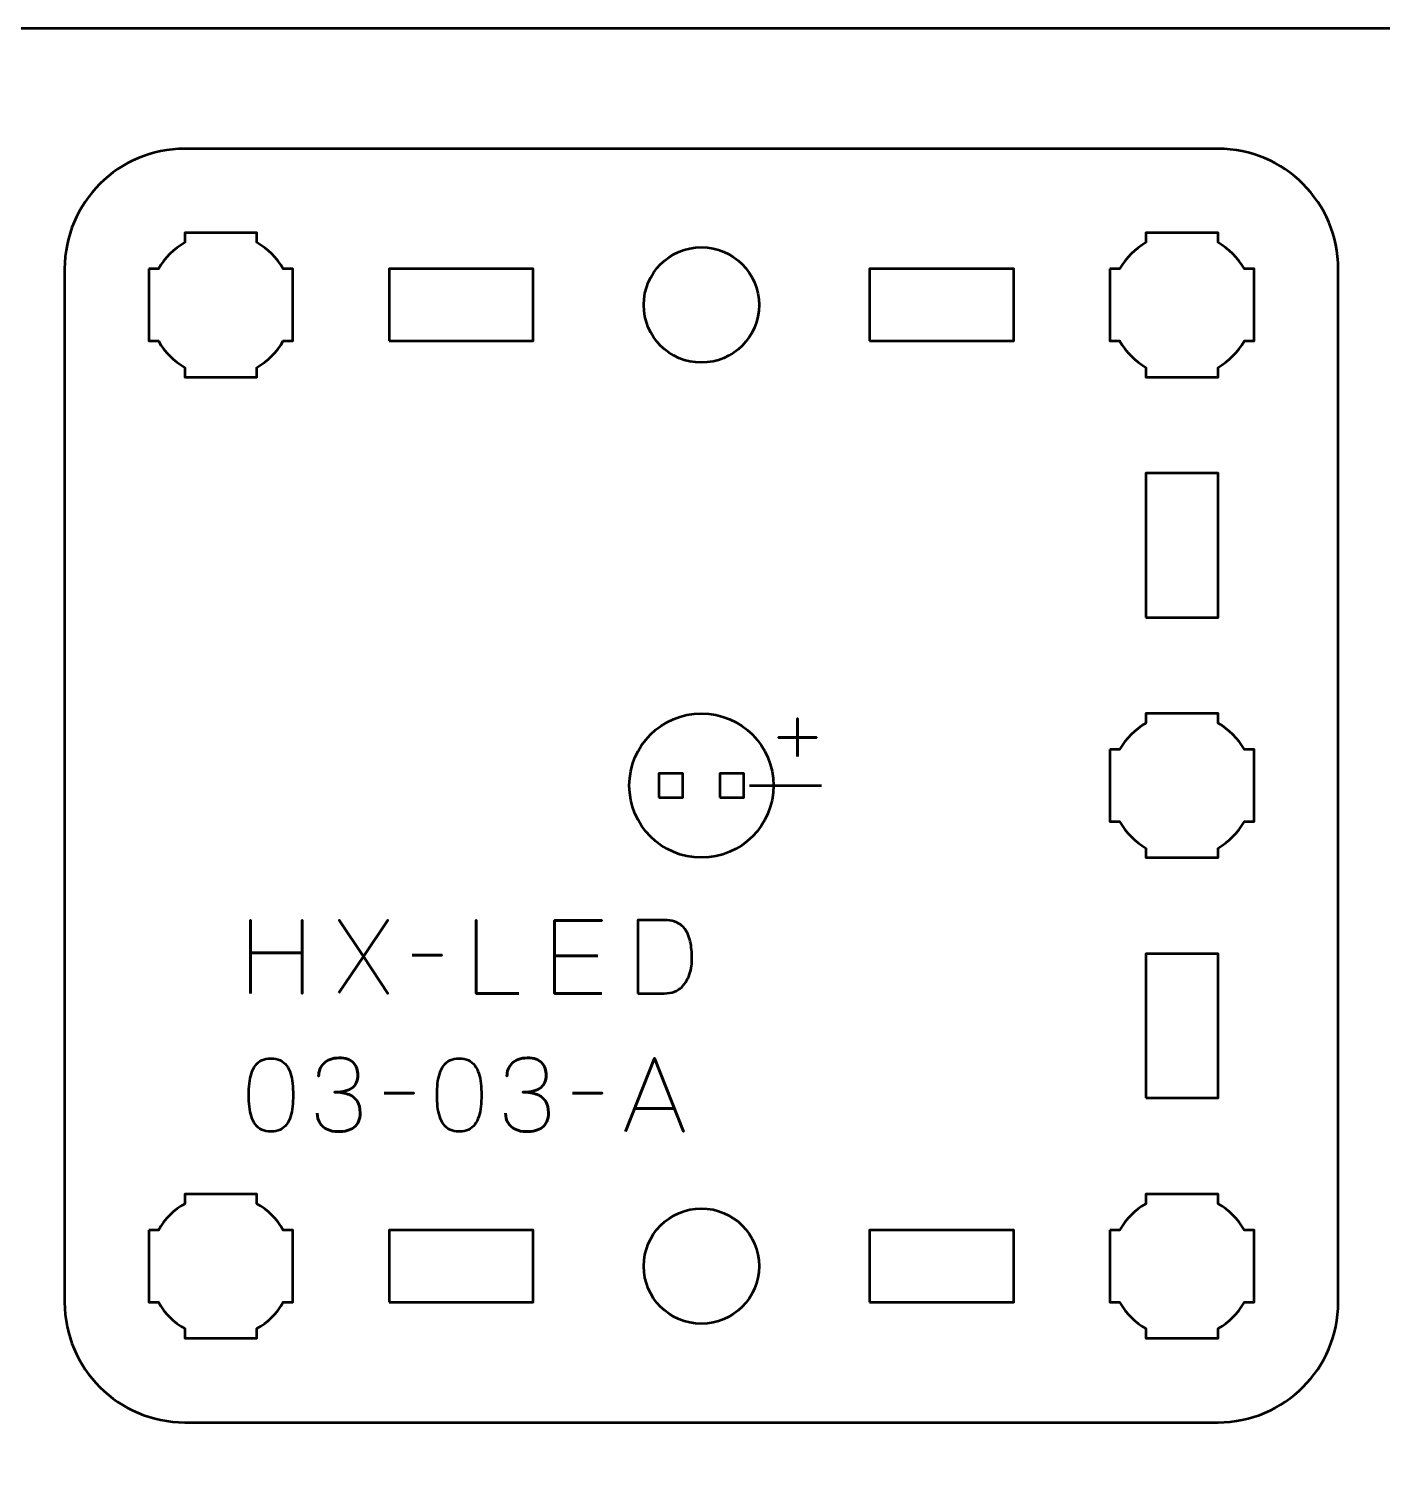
# Model space of a CAD drawing. Header units: centimetres. Extents: x -21 to 0, y -29.7 to 0.
# Drawn here: x -11.6 to -5.97, y -5.95 to 0 of the extents above; entities that cross this region are included whole.
import ezdxf

# ---------------------------------------------------------------- set-up
doc = ezdxf.new("R2010")
doc.units = ezdxf.units.CM
doc.header["$MEASUREMENT"] = 0
doc.layers.add('Layer 1', color=7, linetype='Continuous')

msp = doc.modelspace()

# ---------------------------------------------------------------- linework, layer by layer
at = {"layer": 'Layer 1', "lineweight": 53}
for points in [[(-10.1, -1.3), (-9.5, -1.3), (-9.5, -1), (-10.1, -1), (-10.1, -1.3)], [(-8.1, -1.3), (-7.5, -1.3), (-7.5, -1), (-8.1, -1), (-8.1, -1.3)], [(-6.95, -2.45), (-6.65, -2.45), (-6.65, -1.85), (-6.95, -1.85), (-6.95, -2.45)], [(-8.977, -3.2), (-8.877, -3.2), (-8.877, -3.1), (-8.977, -3.1), (-8.977, -3.2)], [(-8.723, -3.2), (-8.623, -3.2), (-8.623, -3.1), (-8.723, -3.1), (-8.723, -3.2)], [(-6.95, -4.45), (-6.65, -4.45), (-6.65, -3.85), (-6.95, -3.85), (-6.95, -4.45)], [(-10.1, -5.3), (-9.5, -5.3), (-9.5, -5), (-10.1, -5), (-10.1, -5.3)], [(-8.1, -5.3), (-7.5, -5.3), (-7.5, -5), (-8.1, -5), (-8.1, -5.3)]]:
    msp.add_lwpolyline(points, close=True, dxfattribs=at)
for centre in [(-8.8, -1.15), (-8.8, -5.15)]:
    msp.add_ellipse(centre, major_axis=(0, 0.24), ratio=1, dxfattribs=at)
at = {"layer": 'Layer 1', "color": 5, "lineweight": 53}
msp.add_ellipse((-8.8, -3.15), major_axis=(0, 0.3), ratio=1, dxfattribs=at)
at = {"layer": 'Layer 1', "color": 1, "lineweight": 53}
msp.add_open_spline([(-21.00003, -29.19995), (-21.00003, -29.19995), (-21.00003, -5.29992), (-21.00003, -5.29992), (-21.00003, -5.29992), (-21.00003, -5.21709), (-20.93286, -5.14992), (-20.85003, -5.14992), (-20.85003, -5.14992), (-20.7672, -5.14992), (-20.70003, -5.08275), (-20.70003, -4.99992), (-20.70003, -4.99992), (-20.70003, -4.91709), (-20.7672, -4.84992), (-20.85003, -4.84992), (-20.85003, -4.84992), (-20.93286, -4.84992), (-21.00003, -4.78275), (-21.00003, -4.69992), (-21.00003, -4.69992), (-21.00003, -4.61709), (-20.93286, -4.54992), (-20.85003, -4.54992), (-20.85003, -4.54992), (-20.7672, -4.54992), (-20.70003, -4.48275), (-20.70003, -4.39992), (-20.70003, -4.39992), (-20.70003, -4.31709), (-20.7672, -4.24992), (-20.85003, -4.24992), (-20.85003, -4.24992), (-20.93286, -4.24992), (-21.00003, -4.18275), (-21.00003, -4.09992), (-21.00003, -4.09992), (-21.00003, -4.01709), (-20.93286, -3.94992), (-20.85003, -3.94992), (-20.85003, -3.94992), (-20.7672, -3.94992), (-20.70003, -3.88275), (-20.70003, -3.79992), (-20.70003, -3.79992), (-20.70003, -3.71709), (-20.7672, -3.64992), (-20.85003, -3.64992), (-20.85003, -3.64992), (-20.93286, -3.64992), (-21.00003, -3.58275), (-21.00003, -3.49992), (-21.00003, -3.49992), (-21.00003, -3.41709), (-20.93286, -3.34992), (-20.85003, -3.34992), (-20.85003, -3.34992), (-20.7672, -3.34992), (-20.70003, -3.28275), (-20.70003, -3.19992), (-20.70003, -3.19992), (-20.70003, -3.11709), (-20.7672, -3.04992), (-20.85003, -3.04992), (-20.85003, -3.04992), (-20.93286, -3.04992), (-21.00003, -2.98275), (-21.00003, -2.89992), (-21.00003, -2.89992), (-21.00003, -2.81709), (-20.93286, -2.74992), (-20.85003, -2.74992), (-20.85003, -2.74992), (-20.7672, -2.74992), (-20.70003, -2.68275), (-20.70003, -2.59992), (-20.70003, -2.59992), (-20.70003, -2.51709), (-20.7672, -2.44992), (-20.85003, -2.44992), (-20.85003, -2.44992), (-20.93286, -2.44992), (-21.00003, -2.38275), (-21.00003, -2.29992), (-21.00003, -2.29992), (-21.00003, -2.21709), (-20.93286, -2.14992), (-20.85003, -2.14992), (-20.85003, -2.14992), (-20.7672, -2.14992), (-20.70003, -2.08275), (-20.70003, -1.99992), (-20.70003, -1.99992), (-20.70003, -1.91709), (-20.7672, -1.84992), (-20.85003, -1.84992), (-20.85003, -1.84992), (-20.93286, -1.84992), (-21.00003, -1.78275), (-21.00003, -1.69992), (-21.00003, -1.69992), (-21.00003, -1.61709), (-20.93286, -1.54992), (-20.85003, -1.54992), (-20.85003, -1.54992), (-20.7672, -1.54992), (-20.70003, -1.48275), (-20.70003, -1.39992), (-20.70003, -1.39992), (-20.70003, -1.31709), (-20.7672, -1.24992), (-20.85003, -1.24992), (-20.85003, -1.24992), (-20.93286, -1.24992), (-21.00003, -1.18275), (-21.00003, -1.09992), (-21.00003, -1.09992), (-21.00003, -1.09992), (-21.00003, -0.49992), (-21.00003, -0.49992), (-21.00003, -0.49992), (-21.00003, -0.22295), (-20.77694, 0.00004), (-20.49994, 0.00004), (-20.49994, 0.00004), (-20.49994, 0.00004), (-0.50008, 0.00004), (-0.50008, 0.00004), (-0.50008, 0.00004), (-0.22294, 0.00004), (0.00002, -0.22295), (0.00002, -0.49992), (0.00002, -0.49992), (0.00002, -0.49992), (0.00002, -29.19995), (0.00002, -29.19995), (0.00002, -29.19995), (0.00002, -29.47695), (-0.22294, -29.70004), (-0.50008, -29.70004), (-0.50008, -29.70004), (-0.50008, -29.70004), (-20.49994, -29.70004), (-20.49994, -29.70004), (-20.49994, -29.70004), (-20.77694, -29.70004), (-21.00003, -29.47695), (-21.00003, -29.19995)], degree=3, knots=[0, 0, 0, 0, 0.027027, 0.027027, 0.027027, 0.027027, 0.0540541, 0.0540541, 0.0540541, 0.0540541, 0.0810811, 0.0810811, 0.0810811, 0.0810811, 0.1081081, 0.1081081, 0.1081081, 0.1081081, 0.1351351, 0.1351351, 0.1351351, 0.1351351, 0.1621622, 0.1621622, 0.1621622, 0.1621622, 0.1891892, 0.1891892, 0.1891892, 0.1891892, 0.2162162, 0.2162162, 0.2162162, 0.2162162, 0.2432432, 0.2432432, 0.2432432, 0.2432432, 0.2702703, 0.2702703, 0.2702703, 0.2702703, 0.2972973, 0.2972973, 0.2972973, 0.2972973, 0.3243243, 0.3243243, 0.3243243, 0.3243243, 0.3513514, 0.3513514, 0.3513514, 0.3513514, 0.3783784, 0.3783784, 0.3783784, 0.3783784, 0.4054054, 0.4054054, 0.4054054, 0.4054054, 0.4324324, 0.4324324, 0.4324324, 0.4324324, 0.4594595, 0.4594595, 0.4594595, 0.4594595, 0.4864865, 0.4864865, 0.4864865, 0.4864865, 0.5135135, 0.5135135, 0.5135135, 0.5135135, 0.5405405, 0.5405405, 0.5405405, 0.5405405, 0.5675676, 0.5675676, 0.5675676, 0.5675676, 0.5945946, 0.5945946, 0.5945946, 0.5945946, 0.6216216, 0.6216216, 0.6216216, 0.6216216, 0.6486486, 0.6486486, 0.6486486, 0.6486486, 0.6756757, 0.6756757, 0.6756757, 0.6756757, 0.7027027, 0.7027027, 0.7027027, 0.7027027, 0.7297297, 0.7297297, 0.7297297, 0.7297297, 0.7567568, 0.7567568, 0.7567568, 0.7567568, 0.7837838, 0.7837838, 0.7837838, 0.7837838, 0.8108108, 0.8108108, 0.8108108, 0.8108108, 0.8378378, 0.8378378, 0.8378378, 0.8378378, 0.8648649, 0.8648649, 0.8648649, 0.8648649, 0.8918919, 0.8918919, 0.8918919, 0.8918919, 0.9189189, 0.9189189, 0.9189189, 0.9189189, 0.9459459, 0.9459459, 0.9459459, 0.9459459, 0.972973, 0.972973, 0.972973, 0.972973, 1, 1, 1, 1], dxfattribs=at)
at = {"layer": 'Layer 1', "color": 3, "lineweight": 53}
msp.add_open_spline([(-11.45, -5.3), (-11.45, -5.3), (-11.45, -1), (-11.45, -1), (-11.45, -1), (-11.45, -0.72391), (-11.22609, -0.5), (-10.95, -0.5), (-10.95, -0.5), (-10.95, -0.5), (-6.65, -0.5), (-6.65, -0.5), (-6.65, -0.5), (-6.37391, -0.5), (-6.15, -0.72391), (-6.15, -1), (-6.15, -1), (-6.15, -1), (-6.15, -5.3), (-6.15, -5.3), (-6.15, -5.3), (-6.15, -5.57609), (-6.37391, -5.8), (-6.65, -5.8), (-6.65, -5.8), (-6.65, -5.8), (-10.95, -5.8), (-10.95, -5.8), (-10.95, -5.8), (-11.22609, -5.8), (-11.45, -5.57609), (-11.45, -5.3)], degree=3, knots=[0, 0, 0, 0, 0.125, 0.125, 0.125, 0.125, 0.25, 0.25, 0.25, 0.25, 0.375, 0.375, 0.375, 0.375, 0.5, 0.5, 0.5, 0.5, 0.625, 0.625, 0.625, 0.625, 0.75, 0.75, 0.75, 0.75, 0.875, 0.875, 0.875, 0.875, 1, 1, 1, 1], dxfattribs=at)
at = {"layer": 'Layer 1', "lineweight": 53}
for points in [[(-11.1, -1), (-11.1, -1), (-11.05985, -1), (-11.05985, -1), (-11.05985, -1), (-11.0335, -0.95447), (-10.99553, -0.9165), (-10.95, -0.89015), (-10.95, -0.89015), (-10.95, -0.89015), (-10.95, -0.85), (-10.95, -0.85), (-10.95, -0.85), (-10.95, -0.85), (-10.8, -0.85), (-10.8, -0.85), (-10.8, -0.85), (-10.8, -0.85), (-10.65, -0.85), (-10.65, -0.85), (-10.65, -0.85), (-10.65, -0.85), (-10.65, -0.89015), (-10.65, -0.89015), (-10.65, -0.89015), (-10.60447, -0.9165), (-10.5665, -0.95447), (-10.54015, -1), (-10.54015, -1), (-10.54015, -1), (-10.5, -1), (-10.5, -1), (-10.5, -1), (-10.5, -1), (-10.5, -1.15), (-10.5, -1.15), (-10.5, -1.15), (-10.5, -1.15), (-10.5, -1.3), (-10.5, -1.3), (-10.5, -1.3), (-10.5, -1.3), (-10.54015, -1.3), (-10.54015, -1.3), (-10.54015, -1.3), (-10.5665, -1.34553), (-10.60447, -1.3835), (-10.65, -1.40985), (-10.65, -1.40985), (-10.65, -1.40985), (-10.65, -1.45), (-10.65, -1.45), (-10.65, -1.45), (-10.65, -1.45), (-10.8, -1.45), (-10.8, -1.45), (-10.8, -1.45), (-10.8, -1.45), (-10.95, -1.45), (-10.95, -1.45), (-10.95, -1.45), (-10.95, -1.45), (-10.95, -1.40985), (-10.95, -1.40985), (-10.95, -1.40985), (-10.99553, -1.3835), (-11.0335, -1.34553), (-11.05985, -1.3), (-11.05985, -1.3), (-11.05985, -1.3), (-11.1, -1.3), (-11.1, -1.3), (-11.1, -1.3), (-11.1, -1.3), (-11.1, -1.15), (-11.1, -1.15), (-11.1, -1.15), (-11.1, -1.15), (-11.1, -1), (-11.1, -1)], [(-7.1, -1), (-7.1, -1), (-7.05985, -1), (-7.05985, -1), (-7.05985, -1), (-7.0335, -0.95447), (-6.99553, -0.9165), (-6.95, -0.89015), (-6.95, -0.89015), (-6.95, -0.89015), (-6.95, -0.85), (-6.95, -0.85), (-6.95, -0.85), (-6.95, -0.85), (-6.8, -0.85), (-6.8, -0.85), (-6.8, -0.85), (-6.8, -0.85), (-6.65, -0.85), (-6.65, -0.85), (-6.65, -0.85), (-6.65, -0.85), (-6.65, -0.89015), (-6.65, -0.89015), (-6.65, -0.89015), (-6.60447, -0.9165), (-6.5665, -0.95447), (-6.54015, -1), (-6.54015, -1), (-6.54015, -1), (-6.5, -1), (-6.5, -1), (-6.5, -1), (-6.5, -1), (-6.5, -1.15), (-6.5, -1.15), (-6.5, -1.15), (-6.5, -1.15), (-6.5, -1.3), (-6.5, -1.3), (-6.5, -1.3), (-6.5, -1.3), (-6.54015, -1.3), (-6.54015, -1.3), (-6.54015, -1.3), (-6.5665, -1.34553), (-6.60447, -1.3835), (-6.65, -1.40985), (-6.65, -1.40985), (-6.65, -1.40985), (-6.65, -1.45), (-6.65, -1.45), (-6.65, -1.45), (-6.65, -1.45), (-6.8, -1.45), (-6.8, -1.45), (-6.8, -1.45), (-6.8, -1.45), (-6.95, -1.45), (-6.95, -1.45), (-6.95, -1.45), (-6.95, -1.45), (-6.95, -1.40985), (-6.95, -1.40985), (-6.95, -1.40985), (-6.99553, -1.3835), (-7.0335, -1.34553), (-7.05985, -1.3), (-7.05985, -1.3), (-7.05985, -1.3), (-7.1, -1.3), (-7.1, -1.3), (-7.1, -1.3), (-7.1, -1.3), (-7.1, -1.15), (-7.1, -1.15), (-7.1, -1.15), (-7.1, -1.15), (-7.1, -1), (-7.1, -1)], [(-7.1, -3), (-7.1, -3), (-7.05985, -3), (-7.05985, -3), (-7.05985, -3), (-7.0335, -2.95447), (-6.99553, -2.9165), (-6.95, -2.89015), (-6.95, -2.89015), (-6.95, -2.89015), (-6.95, -2.85), (-6.95, -2.85), (-6.95, -2.85), (-6.95, -2.85), (-6.8, -2.85), (-6.8, -2.85), (-6.8, -2.85), (-6.8, -2.85), (-6.65, -2.85), (-6.65, -2.85), (-6.65, -2.85), (-6.65, -2.85), (-6.65, -2.89015), (-6.65, -2.89015), (-6.65, -2.89015), (-6.60447, -2.9165), (-6.5665, -2.95447), (-6.54015, -3), (-6.54015, -3), (-6.54015, -3), (-6.5, -3), (-6.5, -3), (-6.5, -3), (-6.5, -3), (-6.5, -3.15), (-6.5, -3.15), (-6.5, -3.15), (-6.5, -3.15), (-6.5, -3.3), (-6.5, -3.3), (-6.5, -3.3), (-6.5, -3.3), (-6.54015, -3.3), (-6.54015, -3.3), (-6.54015, -3.3), (-6.5665, -3.34553), (-6.60447, -3.3835), (-6.65, -3.40985), (-6.65, -3.40985), (-6.65, -3.40985), (-6.65, -3.45), (-6.65, -3.45), (-6.65, -3.45), (-6.65, -3.45), (-6.8, -3.45), (-6.8, -3.45), (-6.8, -3.45), (-6.8, -3.45), (-6.95, -3.45), (-6.95, -3.45), (-6.95, -3.45), (-6.95, -3.45), (-6.95, -3.40985), (-6.95, -3.40985), (-6.95, -3.40985), (-6.99553, -3.3835), (-7.0335, -3.34553), (-7.05985, -3.3), (-7.05985, -3.3), (-7.05985, -3.3), (-7.1, -3.3), (-7.1, -3.3), (-7.1, -3.3), (-7.1, -3.3), (-7.1, -3.15), (-7.1, -3.15), (-7.1, -3.15), (-7.1, -3.15), (-7.1, -3), (-7.1, -3)], [(-11.1, -5), (-11.1, -5), (-11.05985, -5), (-11.05985, -5), (-11.05985, -5), (-11.0335, -4.95447), (-10.99553, -4.9165), (-10.95, -4.89015), (-10.95, -4.89015), (-10.95, -4.89015), (-10.95, -4.85), (-10.95, -4.85), (-10.95, -4.85), (-10.95, -4.85), (-10.8, -4.85), (-10.8, -4.85), (-10.8, -4.85), (-10.8, -4.85), (-10.65, -4.85), (-10.65, -4.85), (-10.65, -4.85), (-10.65, -4.85), (-10.65, -4.89015), (-10.65, -4.89015), (-10.65, -4.89015), (-10.60447, -4.9165), (-10.5665, -4.95447), (-10.54015, -5), (-10.54015, -5), (-10.54015, -5), (-10.5, -5), (-10.5, -5), (-10.5, -5), (-10.5, -5), (-10.5, -5.15), (-10.5, -5.15), (-10.5, -5.15), (-10.5, -5.15), (-10.5, -5.3), (-10.5, -5.3), (-10.5, -5.3), (-10.5, -5.3), (-10.54015, -5.3), (-10.54015, -5.3), (-10.54015, -5.3), (-10.5665, -5.34553), (-10.60447, -5.3835), (-10.65, -5.40985), (-10.65, -5.40985), (-10.65, -5.40985), (-10.65, -5.45), (-10.65, -5.45), (-10.65, -5.45), (-10.65, -5.45), (-10.8, -5.45), (-10.8, -5.45), (-10.8, -5.45), (-10.8, -5.45), (-10.95, -5.45), (-10.95, -5.45), (-10.95, -5.45), (-10.95, -5.45), (-10.95, -5.40985), (-10.95, -5.40985), (-10.95, -5.40985), (-10.99553, -5.3835), (-11.0335, -5.34553), (-11.05985, -5.3), (-11.05985, -5.3), (-11.05985, -5.3), (-11.1, -5.3), (-11.1, -5.3), (-11.1, -5.3), (-11.1, -5.3), (-11.1, -5.15), (-11.1, -5.15), (-11.1, -5.15), (-11.1, -5.15), (-11.1, -5), (-11.1, -5)], [(-7.1, -5), (-7.1, -5), (-7.05985, -5), (-7.05985, -5), (-7.05985, -5), (-7.0335, -4.95447), (-6.99553, -4.9165), (-6.95, -4.89015), (-6.95, -4.89015), (-6.95, -4.89015), (-6.95, -4.85), (-6.95, -4.85), (-6.95, -4.85), (-6.95, -4.85), (-6.8, -4.85), (-6.8, -4.85), (-6.8, -4.85), (-6.8, -4.85), (-6.65, -4.85), (-6.65, -4.85), (-6.65, -4.85), (-6.65, -4.85), (-6.65, -4.89015), (-6.65, -4.89015), (-6.65, -4.89015), (-6.60447, -4.9165), (-6.5665, -4.95447), (-6.54015, -5), (-6.54015, -5), (-6.54015, -5), (-6.5, -5), (-6.5, -5), (-6.5, -5), (-6.5, -5), (-6.5, -5.15), (-6.5, -5.15), (-6.5, -5.15), (-6.5, -5.15), (-6.5, -5.3), (-6.5, -5.3), (-6.5, -5.3), (-6.5, -5.3), (-6.54015, -5.3), (-6.54015, -5.3), (-6.54015, -5.3), (-6.5665, -5.34553), (-6.60447, -5.3835), (-6.65, -5.40985), (-6.65, -5.40985), (-6.65, -5.40985), (-6.65, -5.45), (-6.65, -5.45), (-6.65, -5.45), (-6.65, -5.45), (-6.8, -5.45), (-6.8, -5.45), (-6.8, -5.45), (-6.8, -5.45), (-6.95, -5.45), (-6.95, -5.45), (-6.95, -5.45), (-6.95, -5.45), (-6.95, -5.40985), (-6.95, -5.40985), (-6.95, -5.40985), (-6.99553, -5.3835), (-7.0335, -5.34553), (-7.05985, -5.3), (-7.05985, -5.3), (-7.05985, -5.3), (-7.1, -5.3), (-7.1, -5.3), (-7.1, -5.3), (-7.1, -5.3), (-7.1, -5.15), (-7.1, -5.15), (-7.1, -5.15), (-7.1, -5.15), (-7.1, -5), (-7.1, -5)]]:
    msp.add_open_spline(points, degree=3, knots=[0, 0, 0, 0, 0.05, 0.05, 0.05, 0.05, 0.1, 0.1, 0.1, 0.1, 0.15, 0.15, 0.15, 0.15, 0.2, 0.2, 0.2, 0.2, 0.25, 0.25, 0.25, 0.25, 0.3, 0.3, 0.3, 0.3, 0.35, 0.35, 0.35, 0.35, 0.4, 0.4, 0.4, 0.4, 0.45, 0.45, 0.45, 0.45, 0.5, 0.5, 0.5, 0.5, 0.55, 0.55, 0.55, 0.55, 0.6, 0.6, 0.6, 0.6, 0.65, 0.65, 0.65, 0.65, 0.7, 0.7, 0.7, 0.7, 0.75, 0.75, 0.75, 0.75, 0.8, 0.8, 0.8, 0.8, 0.85, 0.85, 0.85, 0.85, 0.9, 0.9, 0.9, 0.9, 0.95, 0.95, 0.95, 0.95, 1, 1, 1, 1], dxfattribs=at)
at = {"layer": 'Layer 1', "color": 5, "lineweight": 53}
for points, knots in [([(-8.4, -3.02959), (-8.4, -3.02959), (-8.4, -2.95), (-8.4, -2.95), (-8.4, -2.95), (-8.4, -2.95), (-8.47916, -2.95), (-8.47916, -2.95), (-8.47916, -2.95), (-8.47916, -2.95), (-8.4, -2.95), (-8.4, -2.95), (-8.4, -2.95), (-8.4, -2.95), (-8.4, -2.87042), (-8.4, -2.87042), (-8.4, -2.87042), (-8.4, -2.87042), (-8.4, -2.95), (-8.4, -2.95), (-8.4, -2.95), (-8.4, -2.95), (-8.32083, -2.95), (-8.32083, -2.95), (-8.32083, -2.95), (-8.32083, -2.95), (-8.4, -2.95), (-8.4, -2.95), (-8.4, -2.95), (-8.4, -2.95), (-8.4, -3.02959), (-8.4, -3.02959)], [0, 0, 0, 0, 0.125, 0.125, 0.125, 0.125, 0.25, 0.25, 0.25, 0.25, 0.375, 0.375, 0.375, 0.375, 0.5, 0.5, 0.5, 0.5, 0.625, 0.625, 0.625, 0.625, 0.75, 0.75, 0.75, 0.75, 0.875, 0.875, 0.875, 0.875, 1, 1, 1, 1]), ([(-10.67632, -4.01494), (-10.67632, -4.01494), (-10.67632, -3.84603), (-10.67632, -3.84603), (-10.67632, -3.84603), (-10.67632, -3.84603), (-10.46085, -3.84603), (-10.46085, -3.84603), (-10.46085, -3.84603), (-10.46085, -3.84603), (-10.46085, -4.01494), (-10.46085, -4.01494), (-10.46085, -4.01494), (-10.46085, -4.01494), (-10.46085, -3.71014), (-10.46085, -3.71014), (-10.46085, -3.71014), (-10.46085, -3.71014), (-10.46085, -3.84603), (-10.46085, -3.84603), (-10.46085, -3.84603), (-10.46085, -3.84603), (-10.67632, -3.84603), (-10.67632, -3.84603), (-10.67632, -3.84603), (-10.67632, -3.84603), (-10.67632, -3.71014), (-10.67632, -3.71014), (-10.67632, -3.71014), (-10.67632, -3.71014), (-10.67632, -4.01494), (-10.67632, -4.01494)], [0, 0, 0, 0, 0.125, 0.125, 0.125, 0.125, 0.25, 0.25, 0.25, 0.25, 0.375, 0.375, 0.375, 0.375, 0.5, 0.5, 0.5, 0.5, 0.625, 0.625, 0.625, 0.625, 0.75, 0.75, 0.75, 0.75, 0.875, 0.875, 0.875, 0.875, 1, 1, 1, 1]), ([(-10.30887, -4.01282), (-10.30887, -4.01282), (-10.20642, -3.86127), (-10.20642, -3.86127), (-10.20642, -3.86127), (-10.20642, -3.86127), (-10.30718, -3.70972), (-10.30718, -3.70972), (-10.30718, -3.70972), (-10.30718, -3.70972), (-10.20642, -3.86127), (-10.20642, -3.86127), (-10.20642, -3.86127), (-10.20642, -3.86127), (-10.1044, -3.70972), (-10.1044, -3.70972), (-10.1044, -3.70972), (-10.1044, -3.70972), (-10.20642, -3.86127), (-10.20642, -3.86127), (-10.20642, -3.86127), (-10.20642, -3.86127), (-10.1044, -4.01494), (-10.1044, -4.01494), (-10.1044, -4.01494), (-10.1044, -4.01494), (-10.20642, -3.86127), (-10.20642, -3.86127), (-10.20642, -3.86127), (-10.20642, -3.86127), (-10.30887, -4.01282), (-10.30887, -4.01282)], [0, 0, 0, 0, 0.125, 0.125, 0.125, 0.125, 0.25, 0.25, 0.25, 0.25, 0.375, 0.375, 0.375, 0.375, 0.5, 0.5, 0.5, 0.5, 0.625, 0.625, 0.625, 0.625, 0.75, 0.75, 0.75, 0.75, 0.875, 0.875, 0.875, 0.875, 1, 1, 1, 1]), ([(-9.55916, -4.01494), (-9.55916, -4.01494), (-9.73738, -4.01494), (-9.73738, -4.01494), (-9.73738, -4.01494), (-9.73738, -4.01494), (-9.73738, -3.70972), (-9.73738, -3.70972), (-9.73738, -3.70972), (-9.73738, -3.70972), (-9.73738, -4.01494), (-9.73738, -4.01494), (-9.73738, -4.01494), (-9.73738, -4.01494), (-9.55916, -4.01494), (-9.55916, -4.01494)], [0, 0, 0, 0, 0.25, 0.25, 0.25, 0.25, 0.5, 0.5, 0.5, 0.5, 0.75, 0.75, 0.75, 0.75, 1, 1, 1, 1]), ([(-9.21415, -4.01494), (-9.21415, -4.01494), (-9.41142, -4.01494), (-9.41142, -4.01494), (-9.41142, -4.01494), (-9.41142, -4.01494), (-9.41142, -3.71141), (-9.41142, -3.71141), (-9.41142, -3.71141), (-9.41142, -3.71141), (-9.21415, -3.71141), (-9.21415, -3.71141), (-9.21415, -3.71141), (-9.21415, -3.71141), (-9.41142, -3.71141), (-9.41142, -3.71141), (-9.41142, -3.71141), (-9.41142, -3.71141), (-9.41142, -4.01494), (-9.41142, -4.01494), (-9.41142, -4.01494), (-9.41142, -4.01494), (-9.21415, -4.01494), (-9.21415, -4.01494)], [0, 0, 0, 0, 0.1666667, 0.1666667, 0.1666667, 0.1666667, 0.3333333, 0.3333333, 0.3333333, 0.3333333, 0.5, 0.5, 0.5, 0.5, 0.6666667, 0.6666667, 0.6666667, 0.6666667, 0.8333333, 0.8333333, 0.8333333, 0.8333333, 1, 1, 1, 1]), ([(-9.06514, -4.01494), (-9.06514, -4.01494), (-9.06514, -3.70972), (-9.06514, -3.70972), (-9.06514, -3.70972), (-9.06514, -3.70972), (-8.95507, -3.70972), (-8.95507, -3.70972), (-8.95507, -3.70972), (-8.93835, -3.70979), (-8.92389, -3.71198), (-8.91168, -3.71628), (-8.91168, -3.71628), (-8.89955, -3.72058), (-8.88925, -3.72651), (-8.88092, -3.73399), (-8.88092, -3.73399), (-8.87253, -3.74154), (-8.86575, -3.75022), (-8.86046, -3.75995), (-8.86046, -3.75995), (-8.85517, -3.76976), (-8.85108, -3.7802), (-8.84818, -3.79128), (-8.84818, -3.79128), (-8.84529, -3.80229), (-8.84325, -3.81351), (-8.84198, -3.82486), (-8.84198, -3.82486), (-8.84071, -3.83622), (-8.83986, -3.84723), (-8.83951, -3.85788), (-8.83951, -3.85788), (-8.83901, -3.86854), (-8.83936, -3.87976), (-8.84049, -3.89154), (-8.84049, -3.89154), (-8.84162, -3.90332), (-8.84374, -3.9151), (-8.84691, -3.92682), (-8.84691, -3.92682), (-8.85002, -3.93853), (-8.85446, -3.94968), (-8.86018, -3.96019), (-8.86018, -3.96019), (-8.86582, -3.97077), (-8.87302, -3.98016), (-8.88163, -3.98834), (-8.88163, -3.98834), (-8.89031, -3.99653), (-8.90068, -4.00302), (-8.91281, -4.00774), (-8.91281, -4.00774), (-8.92495, -4.01247), (-8.93906, -4.01487), (-8.95507, -4.01494), (-8.95507, -4.01494), (-8.95507, -4.01494), (-9.06514, -4.01494), (-9.06514, -4.01494)], [0, 0, 0, 0, 0.0666667, 0.0666667, 0.0666667, 0.0666667, 0.1333333, 0.1333333, 0.1333333, 0.1333333, 0.2, 0.2, 0.2, 0.2, 0.2666667, 0.2666667, 0.2666667, 0.2666667, 0.3333333, 0.3333333, 0.3333333, 0.3333333, 0.4, 0.4, 0.4, 0.4, 0.4666667, 0.4666667, 0.4666667, 0.4666667, 0.5333333, 0.5333333, 0.5333333, 0.5333333, 0.6, 0.6, 0.6, 0.6, 0.6666667, 0.6666667, 0.6666667, 0.6666667, 0.7333333, 0.7333333, 0.7333333, 0.7333333, 0.8, 0.8, 0.8, 0.8, 0.8666667, 0.8666667, 0.8666667, 0.8666667, 0.9333333, 0.9333333, 0.9333333, 0.9333333, 1, 1, 1, 1]), ([(-9.06514, -4.01494), (-9.06514, -4.01494), (-9.06514, -3.70972), (-9.06514, -3.70972), (-9.06514, -3.70972), (-9.06514, -3.70972), (-8.95507, -3.70972), (-8.95507, -3.70972), (-8.95507, -3.70972), (-8.93835, -3.70979), (-8.92389, -3.71198), (-8.91168, -3.71628), (-8.91168, -3.71628), (-8.89955, -3.72058), (-8.88925, -3.72651), (-8.88092, -3.73399), (-8.88092, -3.73399), (-8.87253, -3.74154), (-8.86575, -3.75022), (-8.86046, -3.75995), (-8.86046, -3.75995), (-8.85517, -3.76976), (-8.85108, -3.7802), (-8.84818, -3.79128), (-8.84818, -3.79128), (-8.84529, -3.80229), (-8.84325, -3.81351), (-8.84198, -3.82486), (-8.84198, -3.82486), (-8.84071, -3.83622), (-8.83986, -3.84723), (-8.83951, -3.85788), (-8.83951, -3.85788), (-8.83901, -3.86854), (-8.83936, -3.87976), (-8.84049, -3.89154), (-8.84049, -3.89154), (-8.84162, -3.90332), (-8.84374, -3.9151), (-8.84691, -3.92682), (-8.84691, -3.92682), (-8.85002, -3.93853), (-8.85446, -3.94968), (-8.86018, -3.96019), (-8.86018, -3.96019), (-8.86582, -3.97077), (-8.87302, -3.98016), (-8.88163, -3.98834), (-8.88163, -3.98834), (-8.89031, -3.99653), (-8.90068, -4.00302), (-8.91281, -4.00774), (-8.91281, -4.00774), (-8.92495, -4.01247), (-8.93906, -4.01487), (-8.95507, -4.01494), (-8.95507, -4.01494), (-8.95507, -4.01494), (-9.06514, -4.01494), (-9.06514, -4.01494)], [0, 0, 0, 0, 0.0666667, 0.0666667, 0.0666667, 0.0666667, 0.1333333, 0.1333333, 0.1333333, 0.1333333, 0.2, 0.2, 0.2, 0.2, 0.2666667, 0.2666667, 0.2666667, 0.2666667, 0.3333333, 0.3333333, 0.3333333, 0.3333333, 0.4, 0.4, 0.4, 0.4, 0.4666667, 0.4666667, 0.4666667, 0.4666667, 0.5333333, 0.5333333, 0.5333333, 0.5333333, 0.6, 0.6, 0.6, 0.6, 0.6666667, 0.6666667, 0.6666667, 0.6666667, 0.7333333, 0.7333333, 0.7333333, 0.7333333, 0.8, 0.8, 0.8, 0.8, 0.8666667, 0.8666667, 0.8666667, 0.8666667, 0.9333333, 0.9333333, 0.9333333, 0.9333333, 1, 1, 1, 1]), ([(-10.00323, -3.85534), (-10.00323, -3.85534), (-9.88004, -3.85534), (-9.88004, -3.85534), (-9.88004, -3.85534), (-9.88004, -3.85534), (-10.00323, -3.85534), (-10.00323, -3.85534)], [0, 0, 0, 0, 0.5, 0.5, 0.5, 0.5, 1, 1, 1, 1]), ([(-9.23108, -3.85873), (-9.23108, -3.85873), (-9.41142, -3.85873), (-9.41142, -3.85873), (-9.41142, -3.85873), (-9.41142, -3.85873), (-9.23108, -3.85873), (-9.23108, -3.85873)], [0, 0, 0, 0, 0.5, 0.5, 0.5, 0.5, 1, 1, 1, 1]), ([(-10.39883, -4.51363), (-10.39876, -4.52887), (-10.39523, -4.54213), (-10.38825, -4.55363), (-10.38825, -4.55363), (-10.38126, -4.56506), (-10.37131, -4.57402), (-10.35833, -4.58044), (-10.35833, -4.58044), (-10.34535, -4.58686), (-10.32976, -4.59011), (-10.31162, -4.59025), (-10.31162, -4.59025), (-10.29801, -4.59025), (-10.28566, -4.58884), (-10.27444, -4.58588), (-10.27444, -4.58588), (-10.26329, -4.58291), (-10.2537, -4.57833), (-10.24558, -4.57205), (-10.24558, -4.57205), (-10.23747, -4.56577), (-10.23126, -4.55765), (-10.22682, -4.54778), (-10.22682, -4.54778), (-10.22244, -4.53783), (-10.22026, -4.5259), (-10.22019, -4.51193), (-10.22019, -4.51193), (-10.22011, -4.49331), (-10.22392, -4.47757), (-10.23147, -4.4648), (-10.23147, -4.4648), (-10.23902, -4.45203), (-10.25074, -4.44244), (-10.26647, -4.43588), (-10.26647, -4.43588), (-10.2822, -4.42931), (-10.30238, -4.426), (-10.32686, -4.426), (-10.32686, -4.426), (-10.30859, -4.42607), (-10.29328, -4.42438), (-10.28079, -4.42092), (-10.28079, -4.42092), (-10.26837, -4.41746), (-10.25843, -4.41259), (-10.25095, -4.40624), (-10.25095, -4.40624), (-10.24347, -4.39996), (-10.23804, -4.39248), (-10.23479, -4.38388), (-10.23479, -4.38388), (-10.23147, -4.37534), (-10.22985, -4.36596), (-10.22992, -4.35573), (-10.22992, -4.35573), (-10.22985, -4.34549), (-10.23126, -4.33604), (-10.23408, -4.32729), (-10.23408, -4.32729), (-10.23684, -4.31854), (-10.24135, -4.31085), (-10.24749, -4.30429), (-10.24749, -4.30429), (-10.25363, -4.29773), (-10.26174, -4.29258), (-10.27169, -4.28891), (-10.27169, -4.28891), (-10.28171, -4.28524), (-10.29392, -4.28341), (-10.30824, -4.28334), (-10.30824, -4.28334), (-10.32249, -4.28341), (-10.33498, -4.28552), (-10.34556, -4.28962), (-10.34556, -4.28962), (-10.35622, -4.29371), (-10.36496, -4.29928), (-10.37202, -4.30641), (-10.37202, -4.30641), (-10.379, -4.31353), (-10.38423, -4.32165), (-10.38768, -4.33082), (-10.38768, -4.33082), (-10.39121, -4.33999), (-10.3929, -4.34973), (-10.3929, -4.35996), (-10.3929, -4.35996), (-10.3929, -4.34973), (-10.39121, -4.33999), (-10.38768, -4.33082), (-10.38768, -4.33082), (-10.38423, -4.32165), (-10.379, -4.31353), (-10.37202, -4.30641), (-10.37202, -4.30641), (-10.36496, -4.29928), (-10.35622, -4.29371), (-10.34556, -4.28962), (-10.34556, -4.28962), (-10.33498, -4.28552), (-10.32249, -4.28341), (-10.30824, -4.28334), (-10.30824, -4.28334), (-10.29392, -4.28341), (-10.28171, -4.28524), (-10.27169, -4.28891), (-10.27169, -4.28891), (-10.26174, -4.29258), (-10.25363, -4.29773), (-10.24749, -4.30429), (-10.24749, -4.30429), (-10.24135, -4.31085), (-10.23684, -4.31854), (-10.23408, -4.32729), (-10.23408, -4.32729), (-10.23126, -4.33604), (-10.22985, -4.34549), (-10.22992, -4.35573), (-10.22992, -4.35573), (-10.22985, -4.36596), (-10.23147, -4.37534), (-10.23479, -4.38388), (-10.23479, -4.38388), (-10.23804, -4.39248), (-10.24347, -4.39996), (-10.25095, -4.40624), (-10.25095, -4.40624), (-10.25843, -4.41259), (-10.26837, -4.41746), (-10.28079, -4.42092), (-10.28079, -4.42092), (-10.29328, -4.42438), (-10.30859, -4.42607), (-10.32686, -4.426), (-10.32686, -4.426), (-10.30238, -4.426), (-10.2822, -4.42931), (-10.26647, -4.43588), (-10.26647, -4.43588), (-10.25074, -4.44244), (-10.23902, -4.45203), (-10.23147, -4.4648), (-10.23147, -4.4648), (-10.22392, -4.47757), (-10.22011, -4.49331), (-10.22019, -4.51193), (-10.22019, -4.51193), (-10.22026, -4.5259), (-10.22244, -4.53783), (-10.22682, -4.54778), (-10.22682, -4.54778), (-10.23126, -4.55765), (-10.23747, -4.56577), (-10.24558, -4.57205), (-10.24558, -4.57205), (-10.2537, -4.57833), (-10.26329, -4.58291), (-10.27444, -4.58588), (-10.27444, -4.58588), (-10.28566, -4.58884), (-10.29801, -4.59025), (-10.31162, -4.59025), (-10.31162, -4.59025), (-10.32976, -4.59011), (-10.34535, -4.58686), (-10.35833, -4.58044), (-10.35833, -4.58044), (-10.37131, -4.57402), (-10.38126, -4.56506), (-10.38825, -4.55363), (-10.38825, -4.55363), (-10.39523, -4.54213), (-10.39876, -4.52887), (-10.39883, -4.51363)], [0, 0, 0, 0, 0.0227273, 0.0227273, 0.0227273, 0.0227273, 0.0454545, 0.0454545, 0.0454545, 0.0454545, 0.0681818, 0.0681818, 0.0681818, 0.0681818, 0.0909091, 0.0909091, 0.0909091, 0.0909091, 0.1136364, 0.1136364, 0.1136364, 0.1136364, 0.1363636, 0.1363636, 0.1363636, 0.1363636, 0.1590909, 0.1590909, 0.1590909, 0.1590909, 0.1818182, 0.1818182, 0.1818182, 0.1818182, 0.2045455, 0.2045455, 0.2045455, 0.2045455, 0.2272727, 0.2272727, 0.2272727, 0.2272727, 0.25, 0.25, 0.25, 0.25, 0.2727273, 0.2727273, 0.2727273, 0.2727273, 0.2954545, 0.2954545, 0.2954545, 0.2954545, 0.3181818, 0.3181818, 0.3181818, 0.3181818, 0.3409091, 0.3409091, 0.3409091, 0.3409091, 0.3636364, 0.3636364, 0.3636364, 0.3636364, 0.3863636, 0.3863636, 0.3863636, 0.3863636, 0.4090909, 0.4090909, 0.4090909, 0.4090909, 0.4318182, 0.4318182, 0.4318182, 0.4318182, 0.4545455, 0.4545455, 0.4545455, 0.4545455, 0.4772727, 0.4772727, 0.4772727, 0.4772727, 0.5, 0.5, 0.5, 0.5, 0.5227273, 0.5227273, 0.5227273, 0.5227273, 0.5454545, 0.5454545, 0.5454545, 0.5454545, 0.5681818, 0.5681818, 0.5681818, 0.5681818, 0.5909091, 0.5909091, 0.5909091, 0.5909091, 0.6136364, 0.6136364, 0.6136364, 0.6136364, 0.6363636, 0.6363636, 0.6363636, 0.6363636, 0.6590909, 0.6590909, 0.6590909, 0.6590909, 0.6818182, 0.6818182, 0.6818182, 0.6818182, 0.7045455, 0.7045455, 0.7045455, 0.7045455, 0.7272727, 0.7272727, 0.7272727, 0.7272727, 0.75, 0.75, 0.75, 0.75, 0.7727273, 0.7727273, 0.7727273, 0.7727273, 0.7954545, 0.7954545, 0.7954545, 0.7954545, 0.8181818, 0.8181818, 0.8181818, 0.8181818, 0.8409091, 0.8409091, 0.8409091, 0.8409091, 0.8636364, 0.8636364, 0.8636364, 0.8636364, 0.8863636, 0.8863636, 0.8863636, 0.8863636, 0.9090909, 0.9090909, 0.9090909, 0.9090909, 0.9318182, 0.9318182, 0.9318182, 0.9318182, 0.9545455, 0.9545455, 0.9545455, 0.9545455, 0.9772727, 0.9772727, 0.9772727, 0.9772727, 1, 1, 1, 1]), ([(-9.61525, -4.51363), (-9.61518, -4.52887), (-9.61165, -4.54213), (-9.60467, -4.55363), (-9.60467, -4.55363), (-9.59768, -4.56506), (-9.58773, -4.57402), (-9.57475, -4.58044), (-9.57475, -4.58044), (-9.56177, -4.58686), (-9.54618, -4.59011), (-9.52804, -4.59025), (-9.52804, -4.59025), (-9.51443, -4.59025), (-9.50208, -4.58884), (-9.49086, -4.58588), (-9.49086, -4.58588), (-9.47971, -4.58291), (-9.47012, -4.57833), (-9.462, -4.57205), (-9.462, -4.57205), (-9.45389, -4.56577), (-9.44768, -4.55765), (-9.44324, -4.54778), (-9.44324, -4.54778), (-9.43886, -4.53783), (-9.43668, -4.5259), (-9.43661, -4.51193), (-9.43661, -4.51193), (-9.43653, -4.49331), (-9.44034, -4.47757), (-9.44789, -4.4648), (-9.44789, -4.4648), (-9.45544, -4.45203), (-9.46716, -4.44244), (-9.48289, -4.43588), (-9.48289, -4.43588), (-9.49862, -4.42931), (-9.5188, -4.426), (-9.54328, -4.426), (-9.54328, -4.426), (-9.52501, -4.42607), (-9.5097, -4.42438), (-9.49721, -4.42092), (-9.49721, -4.42092), (-9.48479, -4.41746), (-9.47485, -4.41259), (-9.46737, -4.40624), (-9.46737, -4.40624), (-9.45989, -4.39996), (-9.45446, -4.39248), (-9.45121, -4.38388), (-9.45121, -4.38388), (-9.44789, -4.37534), (-9.44627, -4.36596), (-9.44634, -4.35573), (-9.44634, -4.35573), (-9.44627, -4.34549), (-9.44768, -4.33604), (-9.4505, -4.32729), (-9.4505, -4.32729), (-9.45326, -4.31854), (-9.45777, -4.31085), (-9.46391, -4.30429), (-9.46391, -4.30429), (-9.47005, -4.29773), (-9.47816, -4.29258), (-9.48811, -4.28891), (-9.48811, -4.28891), (-9.49813, -4.28524), (-9.51034, -4.28341), (-9.52466, -4.28334), (-9.52466, -4.28334), (-9.53891, -4.28341), (-9.5514, -4.28552), (-9.56198, -4.28962), (-9.56198, -4.28962), (-9.57264, -4.29371), (-9.58138, -4.29928), (-9.58844, -4.30641), (-9.58844, -4.30641), (-9.59542, -4.31353), (-9.60065, -4.32165), (-9.6041, -4.33082), (-9.6041, -4.33082), (-9.60763, -4.33999), (-9.60932, -4.34973), (-9.60932, -4.35996), (-9.60932, -4.35996), (-9.60932, -4.34973), (-9.60763, -4.33999), (-9.6041, -4.33082), (-9.6041, -4.33082), (-9.60065, -4.32165), (-9.59542, -4.31353), (-9.58844, -4.30641), (-9.58844, -4.30641), (-9.58138, -4.29928), (-9.57264, -4.29371), (-9.56198, -4.28962), (-9.56198, -4.28962), (-9.5514, -4.28552), (-9.53891, -4.28341), (-9.52466, -4.28334), (-9.52466, -4.28334), (-9.51034, -4.28341), (-9.49813, -4.28524), (-9.48811, -4.28891), (-9.48811, -4.28891), (-9.47816, -4.29258), (-9.47005, -4.29773), (-9.46391, -4.30429), (-9.46391, -4.30429), (-9.45777, -4.31085), (-9.45326, -4.31854), (-9.4505, -4.32729), (-9.4505, -4.32729), (-9.44768, -4.33604), (-9.44627, -4.34549), (-9.44634, -4.35573), (-9.44634, -4.35573), (-9.44627, -4.36596), (-9.44789, -4.37534), (-9.45121, -4.38388), (-9.45121, -4.38388), (-9.45446, -4.39248), (-9.45989, -4.39996), (-9.46737, -4.40624), (-9.46737, -4.40624), (-9.47485, -4.41259), (-9.48479, -4.41746), (-9.49721, -4.42092), (-9.49721, -4.42092), (-9.5097, -4.42438), (-9.52501, -4.42607), (-9.54328, -4.426), (-9.54328, -4.426), (-9.5188, -4.426), (-9.49862, -4.42931), (-9.48289, -4.43588), (-9.48289, -4.43588), (-9.46716, -4.44244), (-9.45544, -4.45203), (-9.44789, -4.4648), (-9.44789, -4.4648), (-9.44034, -4.47757), (-9.43653, -4.49331), (-9.43661, -4.51193), (-9.43661, -4.51193), (-9.43668, -4.5259), (-9.43886, -4.53783), (-9.44324, -4.54778), (-9.44324, -4.54778), (-9.44768, -4.55765), (-9.45389, -4.56577), (-9.462, -4.57205), (-9.462, -4.57205), (-9.47012, -4.57833), (-9.47971, -4.58291), (-9.49086, -4.58588), (-9.49086, -4.58588), (-9.50208, -4.58884), (-9.51443, -4.59025), (-9.52804, -4.59025), (-9.52804, -4.59025), (-9.54618, -4.59011), (-9.56177, -4.58686), (-9.57475, -4.58044), (-9.57475, -4.58044), (-9.58773, -4.57402), (-9.59768, -4.56506), (-9.60467, -4.55363), (-9.60467, -4.55363), (-9.61165, -4.54213), (-9.61518, -4.52887), (-9.61525, -4.51363)], [0, 0, 0, 0, 0.0227273, 0.0227273, 0.0227273, 0.0227273, 0.0454545, 0.0454545, 0.0454545, 0.0454545, 0.0681818, 0.0681818, 0.0681818, 0.0681818, 0.0909091, 0.0909091, 0.0909091, 0.0909091, 0.1136364, 0.1136364, 0.1136364, 0.1136364, 0.1363636, 0.1363636, 0.1363636, 0.1363636, 0.1590909, 0.1590909, 0.1590909, 0.1590909, 0.1818182, 0.1818182, 0.1818182, 0.1818182, 0.2045455, 0.2045455, 0.2045455, 0.2045455, 0.2272727, 0.2272727, 0.2272727, 0.2272727, 0.25, 0.25, 0.25, 0.25, 0.2727273, 0.2727273, 0.2727273, 0.2727273, 0.2954545, 0.2954545, 0.2954545, 0.2954545, 0.3181818, 0.3181818, 0.3181818, 0.3181818, 0.3409091, 0.3409091, 0.3409091, 0.3409091, 0.3636364, 0.3636364, 0.3636364, 0.3636364, 0.3863636, 0.3863636, 0.3863636, 0.3863636, 0.4090909, 0.4090909, 0.4090909, 0.4090909, 0.4318182, 0.4318182, 0.4318182, 0.4318182, 0.4545455, 0.4545455, 0.4545455, 0.4545455, 0.4772727, 0.4772727, 0.4772727, 0.4772727, 0.5, 0.5, 0.5, 0.5, 0.5227273, 0.5227273, 0.5227273, 0.5227273, 0.5454545, 0.5454545, 0.5454545, 0.5454545, 0.5681818, 0.5681818, 0.5681818, 0.5681818, 0.5909091, 0.5909091, 0.5909091, 0.5909091, 0.6136364, 0.6136364, 0.6136364, 0.6136364, 0.6363636, 0.6363636, 0.6363636, 0.6363636, 0.6590909, 0.6590909, 0.6590909, 0.6590909, 0.6818182, 0.6818182, 0.6818182, 0.6818182, 0.7045455, 0.7045455, 0.7045455, 0.7045455, 0.7272727, 0.7272727, 0.7272727, 0.7272727, 0.75, 0.75, 0.75, 0.75, 0.7727273, 0.7727273, 0.7727273, 0.7727273, 0.7954545, 0.7954545, 0.7954545, 0.7954545, 0.8181818, 0.8181818, 0.8181818, 0.8181818, 0.8409091, 0.8409091, 0.8409091, 0.8409091, 0.8636364, 0.8636364, 0.8636364, 0.8636364, 0.8863636, 0.8863636, 0.8863636, 0.8863636, 0.9090909, 0.9090909, 0.9090909, 0.9090909, 0.9318182, 0.9318182, 0.9318182, 0.9318182, 0.9545455, 0.9545455, 0.9545455, 0.9545455, 0.9772727, 0.9772727, 0.9772727, 0.9772727, 1, 1, 1, 1]), ([(-10.59144, -4.59025), (-10.57663, -4.59018), (-10.56386, -4.58757), (-10.5532, -4.58249), (-10.5532, -4.58249), (-10.54262, -4.57741), (-10.5338, -4.57014), (-10.52675, -4.5609), (-10.52675, -4.5609), (-10.51976, -4.55159), (-10.51426, -4.54058), (-10.51017, -4.52788), (-10.51017, -4.52788), (-10.50614, -4.51518), (-10.50325, -4.50128), (-10.50163, -4.48604), (-10.50163, -4.48604), (-10.49993, -4.4708), (-10.49909, -4.45478), (-10.49916, -4.43785), (-10.49916, -4.43785), (-10.49909, -4.42099), (-10.49993, -4.40497), (-10.50163, -4.3898), (-10.50163, -4.3898), (-10.50325, -4.37463), (-10.50614, -4.36066), (-10.51017, -4.34796), (-10.51017, -4.34796), (-10.51426, -4.33533), (-10.51976, -4.32433), (-10.52675, -4.31494), (-10.52675, -4.31494), (-10.5338, -4.30563), (-10.54262, -4.29836), (-10.5532, -4.29328), (-10.5532, -4.29328), (-10.56386, -4.28813), (-10.57663, -4.28552), (-10.59144, -4.28545), (-10.59144, -4.28545), (-10.60626, -4.28552), (-10.61903, -4.28813), (-10.62969, -4.29328), (-10.62969, -4.29328), (-10.64027, -4.29836), (-10.64909, -4.30563), (-10.65614, -4.31494), (-10.65614, -4.31494), (-10.66313, -4.32433), (-10.66863, -4.33533), (-10.67272, -4.34796), (-10.67272, -4.34796), (-10.67675, -4.36066), (-10.67964, -4.37463), (-10.68126, -4.3898), (-10.68126, -4.3898), (-10.68295, -4.40497), (-10.6838, -4.42099), (-10.68373, -4.43785), (-10.68373, -4.43785), (-10.6838, -4.45478), (-10.68295, -4.4708), (-10.68126, -4.48604), (-10.68126, -4.48604), (-10.67964, -4.50128), (-10.67675, -4.51518), (-10.67272, -4.52788), (-10.67272, -4.52788), (-10.66863, -4.54058), (-10.66313, -4.55159), (-10.65614, -4.5609), (-10.65614, -4.5609), (-10.64909, -4.57014), (-10.64027, -4.57741), (-10.62969, -4.58249), (-10.62969, -4.58249), (-10.61903, -4.58757), (-10.60626, -4.59018), (-10.59144, -4.59025)], [0, 0, 0, 0, 0.05, 0.05, 0.05, 0.05, 0.1, 0.1, 0.1, 0.1, 0.15, 0.15, 0.15, 0.15, 0.2, 0.2, 0.2, 0.2, 0.25, 0.25, 0.25, 0.25, 0.3, 0.3, 0.3, 0.3, 0.35, 0.35, 0.35, 0.35, 0.4, 0.4, 0.4, 0.4, 0.45, 0.45, 0.45, 0.45, 0.5, 0.5, 0.5, 0.5, 0.55, 0.55, 0.55, 0.55, 0.6, 0.6, 0.6, 0.6, 0.65, 0.65, 0.65, 0.65, 0.7, 0.7, 0.7, 0.7, 0.75, 0.75, 0.75, 0.75, 0.8, 0.8, 0.8, 0.8, 0.85, 0.85, 0.85, 0.85, 0.9, 0.9, 0.9, 0.9, 0.95, 0.95, 0.95, 0.95, 1, 1, 1, 1]), ([(-10.59144, -4.59025), (-10.57663, -4.59018), (-10.56386, -4.58757), (-10.5532, -4.58249), (-10.5532, -4.58249), (-10.54262, -4.57741), (-10.5338, -4.57014), (-10.52675, -4.5609), (-10.52675, -4.5609), (-10.51976, -4.55159), (-10.51426, -4.54058), (-10.51017, -4.52788), (-10.51017, -4.52788), (-10.50614, -4.51518), (-10.50325, -4.50128), (-10.50163, -4.48604), (-10.50163, -4.48604), (-10.49993, -4.4708), (-10.49909, -4.45478), (-10.49916, -4.43785), (-10.49916, -4.43785), (-10.49909, -4.42099), (-10.49993, -4.40497), (-10.50163, -4.3898), (-10.50163, -4.3898), (-10.50325, -4.37463), (-10.50614, -4.36066), (-10.51017, -4.34796), (-10.51017, -4.34796), (-10.51426, -4.33533), (-10.51976, -4.32433), (-10.52675, -4.31494), (-10.52675, -4.31494), (-10.5338, -4.30563), (-10.54262, -4.29836), (-10.5532, -4.29328), (-10.5532, -4.29328), (-10.56386, -4.28813), (-10.57663, -4.28552), (-10.59144, -4.28545), (-10.59144, -4.28545), (-10.60626, -4.28552), (-10.61903, -4.28813), (-10.62969, -4.29328), (-10.62969, -4.29328), (-10.64027, -4.29836), (-10.64909, -4.30563), (-10.65614, -4.31494), (-10.65614, -4.31494), (-10.66313, -4.32433), (-10.66863, -4.33533), (-10.67272, -4.34796), (-10.67272, -4.34796), (-10.67675, -4.36066), (-10.67964, -4.37463), (-10.68126, -4.3898), (-10.68126, -4.3898), (-10.68295, -4.40497), (-10.6838, -4.42099), (-10.68373, -4.43785), (-10.68373, -4.43785), (-10.6838, -4.45478), (-10.68295, -4.4708), (-10.68126, -4.48604), (-10.68126, -4.48604), (-10.67964, -4.50128), (-10.67675, -4.51518), (-10.67272, -4.52788), (-10.67272, -4.52788), (-10.66863, -4.54058), (-10.66313, -4.55159), (-10.65614, -4.5609), (-10.65614, -4.5609), (-10.64909, -4.57014), (-10.64027, -4.57741), (-10.62969, -4.58249), (-10.62969, -4.58249), (-10.61903, -4.58757), (-10.60626, -4.59018), (-10.59144, -4.59025)], [0, 0, 0, 0, 0.05, 0.05, 0.05, 0.05, 0.1, 0.1, 0.1, 0.1, 0.15, 0.15, 0.15, 0.15, 0.2, 0.2, 0.2, 0.2, 0.25, 0.25, 0.25, 0.25, 0.3, 0.3, 0.3, 0.3, 0.35, 0.35, 0.35, 0.35, 0.4, 0.4, 0.4, 0.4, 0.45, 0.45, 0.45, 0.45, 0.5, 0.5, 0.5, 0.5, 0.55, 0.55, 0.55, 0.55, 0.6, 0.6, 0.6, 0.6, 0.65, 0.65, 0.65, 0.65, 0.7, 0.7, 0.7, 0.7, 0.75, 0.75, 0.75, 0.75, 0.8, 0.8, 0.8, 0.8, 0.85, 0.85, 0.85, 0.85, 0.9, 0.9, 0.9, 0.9, 0.95, 0.95, 0.95, 0.95, 1, 1, 1, 1]), ([(-9.80786, -4.59025), (-9.79305, -4.59018), (-9.78028, -4.58757), (-9.76962, -4.58249), (-9.76962, -4.58249), (-9.75904, -4.57741), (-9.75022, -4.57014), (-9.74317, -4.5609), (-9.74317, -4.5609), (-9.73618, -4.55159), (-9.73068, -4.54058), (-9.72659, -4.52788), (-9.72659, -4.52788), (-9.72256, -4.51518), (-9.71967, -4.50128), (-9.71805, -4.48604), (-9.71805, -4.48604), (-9.71635, -4.4708), (-9.71551, -4.45478), (-9.71558, -4.43785), (-9.71558, -4.43785), (-9.71551, -4.42099), (-9.71635, -4.40497), (-9.71805, -4.3898), (-9.71805, -4.3898), (-9.71967, -4.37463), (-9.72256, -4.36066), (-9.72659, -4.34796), (-9.72659, -4.34796), (-9.73068, -4.33533), (-9.73618, -4.32433), (-9.74317, -4.31494), (-9.74317, -4.31494), (-9.75022, -4.30563), (-9.75904, -4.29836), (-9.76962, -4.29328), (-9.76962, -4.29328), (-9.78028, -4.28813), (-9.79305, -4.28552), (-9.80786, -4.28545), (-9.80786, -4.28545), (-9.82268, -4.28552), (-9.83545, -4.28813), (-9.84611, -4.29328), (-9.84611, -4.29328), (-9.85669, -4.29836), (-9.86551, -4.30563), (-9.87256, -4.31494), (-9.87256, -4.31494), (-9.87955, -4.32433), (-9.88505, -4.33533), (-9.88914, -4.34796), (-9.88914, -4.34796), (-9.89317, -4.36066), (-9.89606, -4.37463), (-9.89768, -4.3898), (-9.89768, -4.3898), (-9.89937, -4.40497), (-9.90022, -4.42099), (-9.90015, -4.43785), (-9.90015, -4.43785), (-9.90022, -4.45478), (-9.89937, -4.4708), (-9.89768, -4.48604), (-9.89768, -4.48604), (-9.89606, -4.50128), (-9.89317, -4.51518), (-9.88914, -4.52788), (-9.88914, -4.52788), (-9.88505, -4.54058), (-9.87955, -4.55159), (-9.87256, -4.5609), (-9.87256, -4.5609), (-9.86551, -4.57014), (-9.85669, -4.57741), (-9.84611, -4.58249), (-9.84611, -4.58249), (-9.83545, -4.58757), (-9.82268, -4.59018), (-9.80786, -4.59025)], [0, 0, 0, 0, 0.05, 0.05, 0.05, 0.05, 0.1, 0.1, 0.1, 0.1, 0.15, 0.15, 0.15, 0.15, 0.2, 0.2, 0.2, 0.2, 0.25, 0.25, 0.25, 0.25, 0.3, 0.3, 0.3, 0.3, 0.35, 0.35, 0.35, 0.35, 0.4, 0.4, 0.4, 0.4, 0.45, 0.45, 0.45, 0.45, 0.5, 0.5, 0.5, 0.5, 0.55, 0.55, 0.55, 0.55, 0.6, 0.6, 0.6, 0.6, 0.65, 0.65, 0.65, 0.65, 0.7, 0.7, 0.7, 0.7, 0.75, 0.75, 0.75, 0.75, 0.8, 0.8, 0.8, 0.8, 0.85, 0.85, 0.85, 0.85, 0.9, 0.9, 0.9, 0.9, 0.95, 0.95, 0.95, 0.95, 1, 1, 1, 1]), ([(-9.80786, -4.59025), (-9.79305, -4.59018), (-9.78028, -4.58757), (-9.76962, -4.58249), (-9.76962, -4.58249), (-9.75904, -4.57741), (-9.75022, -4.57014), (-9.74317, -4.5609), (-9.74317, -4.5609), (-9.73618, -4.55159), (-9.73068, -4.54058), (-9.72659, -4.52788), (-9.72659, -4.52788), (-9.72256, -4.51518), (-9.71967, -4.50128), (-9.71805, -4.48604), (-9.71805, -4.48604), (-9.71635, -4.4708), (-9.71551, -4.45478), (-9.71558, -4.43785), (-9.71558, -4.43785), (-9.71551, -4.42099), (-9.71635, -4.40497), (-9.71805, -4.3898), (-9.71805, -4.3898), (-9.71967, -4.37463), (-9.72256, -4.36066), (-9.72659, -4.34796), (-9.72659, -4.34796), (-9.73068, -4.33533), (-9.73618, -4.32433), (-9.74317, -4.31494), (-9.74317, -4.31494), (-9.75022, -4.30563), (-9.75904, -4.29836), (-9.76962, -4.29328), (-9.76962, -4.29328), (-9.78028, -4.28813), (-9.79305, -4.28552), (-9.80786, -4.28545), (-9.80786, -4.28545), (-9.82268, -4.28552), (-9.83545, -4.28813), (-9.84611, -4.29328), (-9.84611, -4.29328), (-9.85669, -4.29836), (-9.86551, -4.30563), (-9.87256, -4.31494), (-9.87256, -4.31494), (-9.87955, -4.32433), (-9.88505, -4.33533), (-9.88914, -4.34796), (-9.88914, -4.34796), (-9.89317, -4.36066), (-9.89606, -4.37463), (-9.89768, -4.3898), (-9.89768, -4.3898), (-9.89937, -4.40497), (-9.90022, -4.42099), (-9.90015, -4.43785), (-9.90015, -4.43785), (-9.90022, -4.45478), (-9.89937, -4.4708), (-9.89768, -4.48604), (-9.89768, -4.48604), (-9.89606, -4.50128), (-9.89317, -4.51518), (-9.88914, -4.52788), (-9.88914, -4.52788), (-9.88505, -4.54058), (-9.87955, -4.55159), (-9.87256, -4.5609), (-9.87256, -4.5609), (-9.86551, -4.57014), (-9.85669, -4.57741), (-9.84611, -4.58249), (-9.84611, -4.58249), (-9.83545, -4.58757), (-9.82268, -4.59018), (-9.80786, -4.59025)], [0, 0, 0, 0, 0.05, 0.05, 0.05, 0.05, 0.1, 0.1, 0.1, 0.1, 0.15, 0.15, 0.15, 0.15, 0.2, 0.2, 0.2, 0.2, 0.25, 0.25, 0.25, 0.25, 0.3, 0.3, 0.3, 0.3, 0.35, 0.35, 0.35, 0.35, 0.4, 0.4, 0.4, 0.4, 0.45, 0.45, 0.45, 0.45, 0.5, 0.5, 0.5, 0.5, 0.55, 0.55, 0.55, 0.55, 0.6, 0.6, 0.6, 0.6, 0.65, 0.65, 0.65, 0.65, 0.7, 0.7, 0.7, 0.7, 0.75, 0.75, 0.75, 0.75, 0.8, 0.8, 0.8, 0.8, 0.85, 0.85, 0.85, 0.85, 0.9, 0.9, 0.9, 0.9, 0.95, 0.95, 0.95, 0.95, 1, 1, 1, 1]), ([(-9.11657, -4.59025), (-9.11657, -4.59025), (-8.9955, -4.28503), (-8.9955, -4.28503), (-8.9955, -4.28503), (-8.9955, -4.28503), (-8.874, -4.59025), (-8.874, -4.59025), (-8.874, -4.59025), (-8.874, -4.59025), (-8.9955, -4.28503), (-8.9955, -4.28503), (-8.9955, -4.28503), (-8.9955, -4.28503), (-9.11657, -4.59025), (-9.11657, -4.59025)], [0, 0, 0, 0, 0.25, 0.25, 0.25, 0.25, 0.5, 0.5, 0.5, 0.5, 0.75, 0.75, 0.75, 0.75, 1, 1, 1, 1]), ([(-10.12028, -4.43065), (-10.12028, -4.43065), (-9.99709, -4.43065), (-9.99709, -4.43065), (-9.99709, -4.43065), (-9.99709, -4.43065), (-10.12028, -4.43065), (-10.12028, -4.43065)], [0, 0, 0, 0, 0.5, 0.5, 0.5, 0.5, 1, 1, 1, 1]), ([(-9.3367, -4.43065), (-9.3367, -4.43065), (-9.21351, -4.43065), (-9.21351, -4.43065), (-9.21351, -4.43065), (-9.21351, -4.43065), (-9.3367, -4.43065), (-9.3367, -4.43065)], [0, 0, 0, 0, 0.5, 0.5, 0.5, 0.5, 1, 1, 1, 1]), ([(-9.07847, -4.49415), (-9.07847, -4.49415), (-8.91253, -4.49415), (-8.91253, -4.49415), (-8.91253, -4.49415), (-8.91253, -4.49415), (-9.07847, -4.49415), (-9.07847, -4.49415)], [0, 0, 0, 0, 0.5, 0.5, 0.5, 0.5, 1, 1, 1, 1])]:
    msp.add_open_spline(points, degree=3, knots=knots, dxfattribs=at)
msp.add_open_spline([(-8.6, -3.15), (-8.6, -3.15), (-8.3, -3.15), (-8.3, -3.15)], degree=3, dxfattribs=at)

doc.saveas('drawing.dxf')
